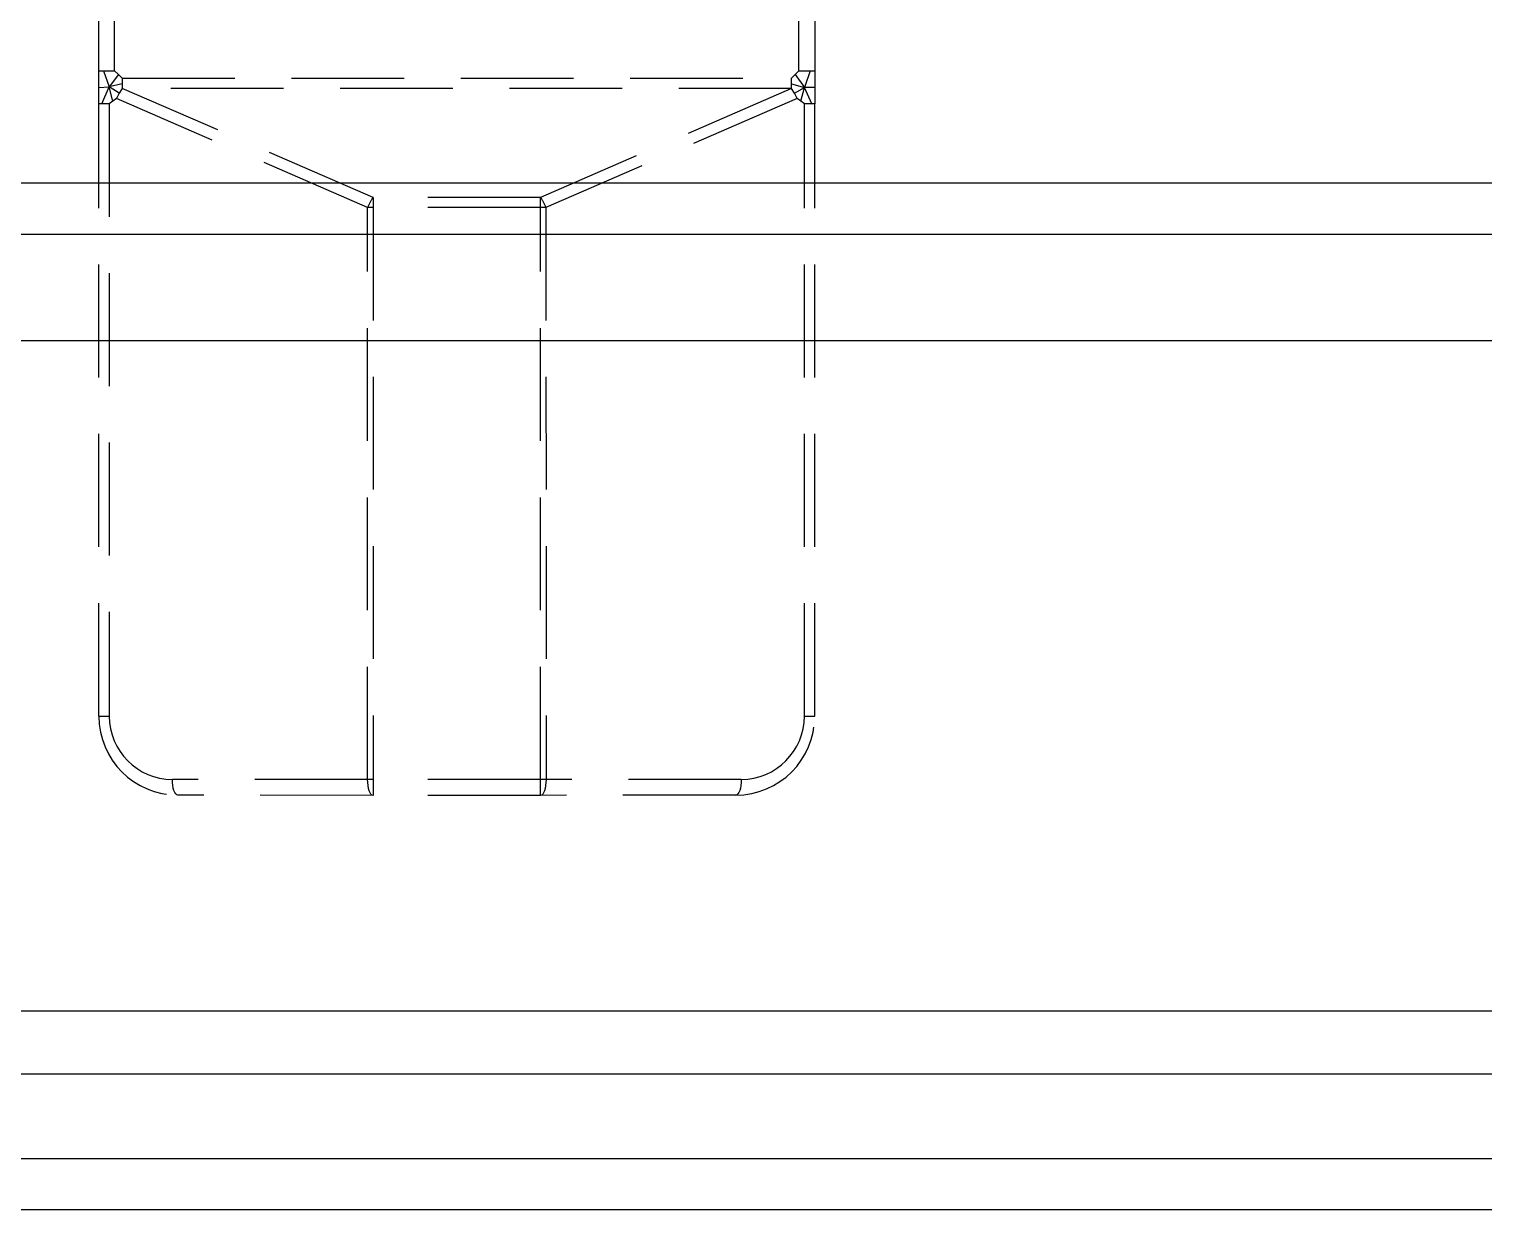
# Model space of a CAD drawing. Header units: millimetres. Extents: x 979 to 5828, y -1860 to 642.
# Drawn here: x 3872.8 to 3954.7, y -1385.3 to -1318.9 of the extents above; entities that cross this region are included whole.
import ezdxf

# ---------------------------------------------------------------- set-up
doc = ezdxf.new("R2010")
doc.units = ezdxf.units.MM
doc.linetypes.add('HIDDEN', pattern=[9.525, 6.35, -3.175])

msp = doc.modelspace()

# ---------------------------------------------------------------- linework, layer by layer
at = {"color": 9, "linetype": 'HIDDEN'}
for p, q in [((3876.754, -1321.207), (3876.754, -1317.508)), ((3877.643, -1321.207), (3877.643, -1317.508)), ((3916.138, -1321.207), (3916.138, -1317.508)), ((3917.027, -1317.508), (3917.027, -1321.207)), ((3876.754, -1322.134), (3876.754, -1321.207)), ((3876.754, -1321.207), (3877.014, -1321.207)), ((3877.014, -1321.207), (3877.326, -1322.11)), ((3877.014, -1321.207), (3877.643, -1321.207)), ((3877.85, -1321.414), (3877.326, -1322.11)), ((3877.643, -1321.207), (3877.85, -1321.414)), ((3877.85, -1321.414), (3878.058, -1321.621)), ((3878.058, -1321.621), (3878.058, -1321.925)), ((3878.058, -1321.621), (3915.723, -1321.621)), ((3915.723, -1321.621), (3915.931, -1321.414)), ((3915.723, -1321.925), (3915.723, -1321.621)), ((3915.931, -1321.414), (3916.138, -1321.207)), ((3915.931, -1321.414), (3916.446, -1322.134)), ((3916.138, -1321.207), (3916.768, -1321.207)), ((3916.768, -1321.207), (3916.446, -1322.134)), ((3916.768, -1321.207), (3917.027, -1321.207)), ((3917.027, -1321.207), (3917.027, -1322.134)), ((3876.753, -1323.061), (3876.754, -1322.134)), ((3876.754, -1322.134), (3877.326, -1322.11)), ((3876.913, -1323.061), (3877.326, -1322.11)), ((3878.058, -1321.925), (3877.326, -1322.11)), ((3877.894, -1322.456), (3877.326, -1322.11)), ((3877.546, -1322.913), (3877.326, -1322.11)), ((3877.894, -1322.456), (3877.754, -1322.764)), ((3878.058, -1322.193), (3877.894, -1322.456)), ((3878.058, -1321.925), (3878.058, -1322.193)), ((3892.178, -1328.318), (3878.058, -1322.193)), ((3915.723, -1322.193), (3878.058, -1322.193)), ((3915.723, -1322.193), (3901.603, -1328.318)), ((3915.723, -1322.193), (3915.723, -1321.925)), ((3915.723, -1321.925), (3916.446, -1322.134)), ((3915.887, -1322.456), (3915.723, -1322.193)), ((3915.887, -1322.456), (3916.446, -1322.134)), ((3916.028, -1322.764), (3915.887, -1322.456)), ((3916.235, -1322.913), (3916.446, -1322.134)), ((3916.868, -1323.061), (3916.446, -1322.134)), ((3917.027, -1322.134), (3916.446, -1322.134)), ((3917.027, -1322.134), (3917.028, -1323.061)), ((3876.753, -1357.504), (3876.753, -1323.061)), ((3876.913, -1323.061), (3876.753, -1323.061)), ((3877.338, -1323.061), (3876.913, -1323.061)), ((3877.546, -1322.913), (3877.338, -1323.061)), ((3877.338, -1323.061), (3877.338, -1357.504)), ((3877.754, -1322.764), (3877.546, -1322.913)), ((3891.874, -1328.889), (3877.754, -1322.764)), ((3916.028, -1322.764), (3901.907, -1328.889)), ((3916.235, -1322.913), (3916.028, -1322.764)), ((3916.443, -1323.061), (3916.235, -1322.913)), ((3916.443, -1357.504), (3916.443, -1323.061)), ((3916.868, -1323.061), (3916.443, -1323.061)), ((3917.028, -1323.061), (3916.868, -1323.061)), ((3917.028, -1357.504), (3917.028, -1323.061)), ((3891.873, -1361.073), (3891.874, -1328.889)), ((3892.178, -1328.889), (3891.874, -1328.889)), ((3892.178, -1328.889), (3892.177, -1361.073)), ((3892.178, -1328.318), (3892.178, -1328.889)), ((3901.603, -1328.318), (3892.178, -1328.318)), ((3901.603, -1328.889), (3892.178, -1328.889)), ((3901.603, -1328.889), (3901.603, -1328.318)), ((3901.604, -1361.073), (3901.603, -1328.889)), ((3901.907, -1328.889), (3901.603, -1328.889)), ((3901.907, -1328.889), (3901.908, -1361.073)), ((3876.753, -1357.504), (3876.763, -1357.504)), ((3876.763, -1357.504), (3876.794, -1357.504)), ((3876.794, -1357.504), (3876.844, -1357.504)), ((3876.844, -1357.504), (3876.913, -1357.504)), ((3876.913, -1357.504), (3876.999, -1357.504)), ((3876.999, -1357.504), (3877.101, -1357.504)), ((3877.101, -1357.504), (3877.214, -1357.504)), ((3877.214, -1357.504), (3877.338, -1357.504)), ((3916.443, -1357.504), (3916.567, -1357.504)), ((3916.567, -1357.504), (3916.68, -1357.504)), ((3916.68, -1357.504), (3916.782, -1357.504)), ((3916.782, -1357.504), (3916.868, -1357.504)), ((3916.868, -1357.504), (3916.937, -1357.504)), ((3916.937, -1357.504), (3916.987, -1357.504)), ((3916.987, -1357.504), (3917.018, -1357.504)), ((3917.018, -1357.504), (3917.028, -1357.504)), ((3880.896, -1361.236), (3880.89, -1361.063)), ((3891.873, -1361.073), (3880.89, -1361.063)), ((3880.913, -1361.403), (3880.896, -1361.236)), ((3880.941, -1361.557), (3880.913, -1361.403)), ((3880.979, -1361.692), (3880.941, -1361.557)), ((3881.025, -1361.802), (3880.979, -1361.692)), ((3891.878, -1361.247), (3891.873, -1361.073)), ((3892.177, -1361.073), (3891.873, -1361.073)), ((3891.896, -1361.414), (3891.878, -1361.247)), ((3891.924, -1361.568), (3891.896, -1361.414)), ((3891.961, -1361.703), (3891.924, -1361.568)), ((3892.008, -1361.813), (3891.961, -1361.703)), ((3901.604, -1361.073), (3892.177, -1361.073)), ((3892.177, -1361.073), (3892.177, -1361.962)), ((3901.908, -1361.073), (3901.604, -1361.073)), ((3901.604, -1361.962), (3901.604, -1361.073)), ((3901.82, -1361.703), (3901.774, -1361.813)), ((3901.857, -1361.568), (3901.82, -1361.703)), ((3901.885, -1361.414), (3901.857, -1361.568)), ((3901.903, -1361.247), (3901.885, -1361.414)), ((3901.908, -1361.073), (3901.903, -1361.247)), ((3912.891, -1361.063), (3901.908, -1361.073)), ((3912.802, -1361.692), (3912.756, -1361.802)), ((3912.84, -1361.557), (3912.802, -1361.692)), ((3912.868, -1361.403), (3912.84, -1361.557)), ((3912.885, -1361.236), (3912.868, -1361.403)), ((3912.891, -1361.063), (3912.885, -1361.236)), ((3881.078, -1361.884), (3881.025, -1361.802)), ((3881.135, -1361.935), (3881.078, -1361.884)), ((3881.194, -1361.952), (3881.135, -1361.935)), ((3892.177, -1361.962), (3881.194, -1361.952)), ((3892.06, -1361.895), (3892.008, -1361.813)), ((3892.117, -1361.945), (3892.06, -1361.895)), ((3892.177, -1361.962), (3892.117, -1361.945)), ((3901.604, -1361.962), (3892.177, -1361.962)), ((3901.664, -1361.945), (3901.604, -1361.962)), ((3912.587, -1361.952), (3901.604, -1361.962)), ((3901.721, -1361.895), (3901.664, -1361.945)), ((3901.774, -1361.813), (3901.721, -1361.895)), ((3912.646, -1361.935), (3912.587, -1361.952)), ((3912.703, -1361.884), (3912.646, -1361.935)), ((3912.756, -1361.802), (3912.703, -1361.884))]:
    msp.add_line(p, q, dxfattribs=at)
for p, q in [((3465.779, -1327.508), (4328.002, -1327.508)), ((3465.779, -1330.397), (4328.002, -1330.397)), ((4339.113, -1336.397), (3454.668, -1336.397)), ((3407.463, -1374.079), (4386.318, -1374.079)), ((3407.463, -1377.635), (4386.318, -1377.635)), ((3405.335, -1382.397), (4388.572, -1382.397)), ((4391.335, -1385.286), (3402.446, -1385.286))]:
    msp.add_line(p, q)
for centre, radius, start, end in [((3894.198, -1329.759), 2.482, 144.48999, 159.47489), ((3899.583, -1329.759), 2.482, 20.52511, 35.51001), ((3881.2, -1357.505), 4.447, 179.98595, 269.92366), ((3880.896, -1357.505), 3.558, 179.9808, 269.90622), ((3912.581, -1357.505), 4.447, 270.07699, 0.0134), ((3912.885, -1357.505), 3.558, 270.09588, 0.0171)]:
    msp.add_arc(centre, radius, start, end, dxfattribs=at)

doc.saveas('drawing.dxf')
